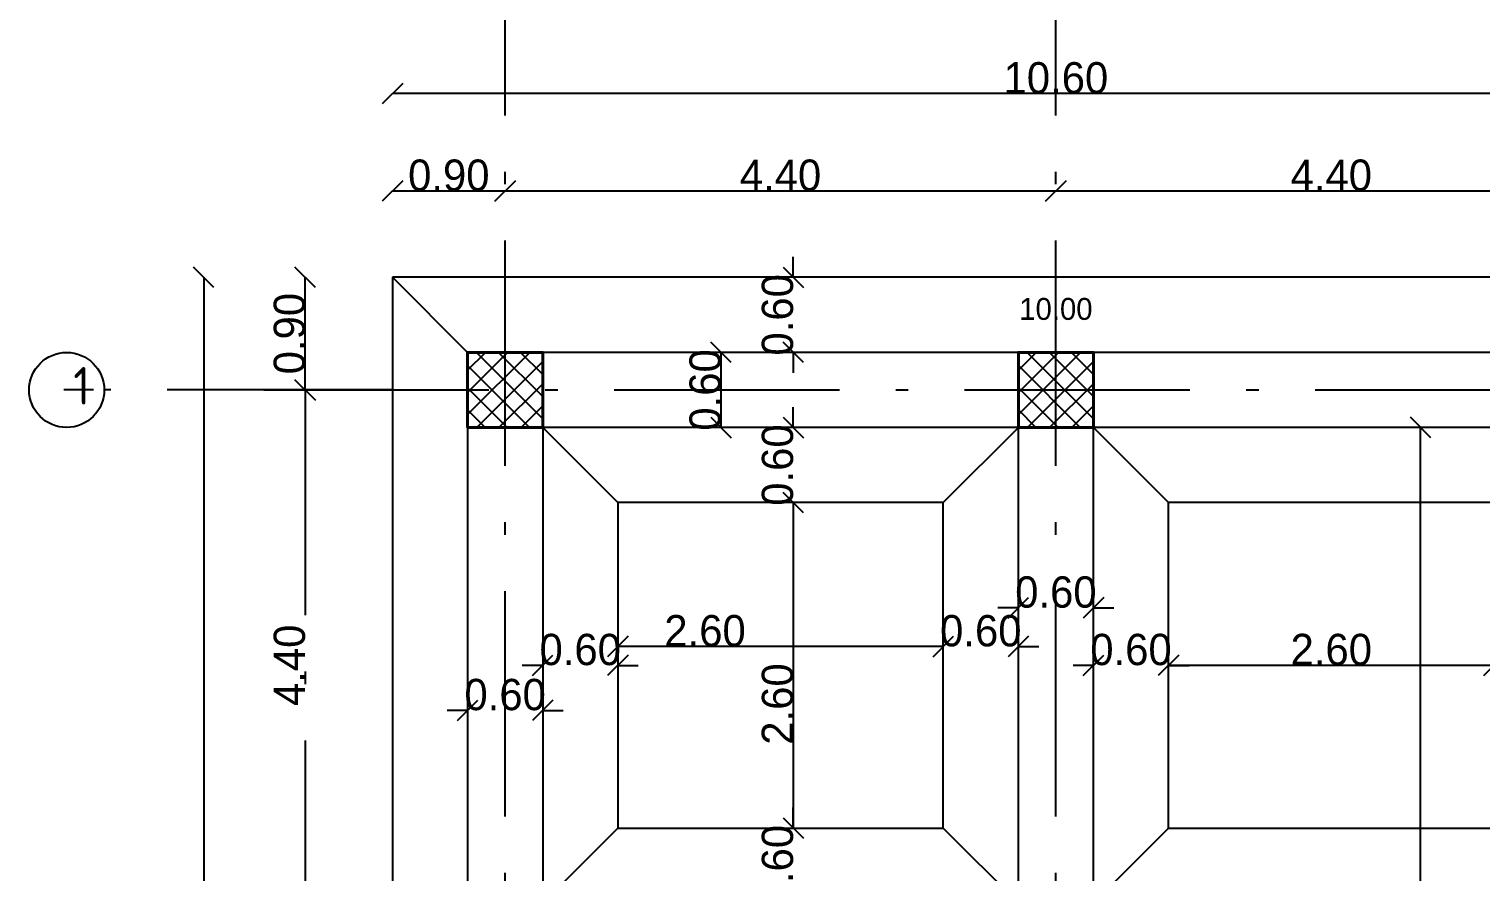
# Model space of a CAD drawing. Extents: x 151242 to 151523, y 158752 to 159354.
# Drawn here: x 151378.69 to 151390.28, y 159096.97 to 159103.71 of the extents above; entities that cross this region are included whole.
import ezdxf

# ---------------------------------------------------------------- set-up
doc = ezdxf.new("R2010")
doc.units = 0
doc.header["$LTSCALE"] = 3
doc.header["$MEASUREMENT"] = 0
doc.header["$PDMODE"] = 2
doc.header["$PDSIZE"] = 0.03
doc.linetypes.add('ACAD_ISO10W100', pattern=[18, 12, -3, 0, -3])
doc.linetypes.add('AUSGEZOGEN', pattern=[0])
doc.layers.get('0').update_dxf_attribs({"linetype": 'CONTINUOUS'})
doc.layers.get('DEFPOINTS').update_dxf_attribs({"linetype": 'CONTINUOUS'})
for name, color, linetype in [('4', 12, 'CONTINUOUS'), ('axis', 8, 'ACAD_ISO10W100'), ('EBENE0', 7, 'AUSGEZOGEN'), ('HATSH', 252, 'CONTINUOUS'), ('TEXTS', 1, 'CONTINUOUS')]:
    doc.layers.add(name, color=color, linetype=linetype)
doc.styles.add('ISO8', font='iso8')
doc.dimstyles.new('mais 1-100 plan', dxfattribs={"dimtxt": 0.25, "dimasz": 0.1635, "dimexe": 0.18, "dimexo": 0.0625, "dimgap": 0, "dimtad": 1, "dimzin": 0, "dimdsep": 46, "dimtxsty": 'Standard', "dimblk": 'OBLIQUE', "dimcen": 0, "dimse1": 1, "dimse2": 1, "dimclrd": 8, "dimclrt": 4, "dimadec": 0, "dimazin": 0, "dimtfac": 1, "dimtix": 1, "dimtofl": 0, "dimtmove": 0, "dimatfit": 3, "dimldrblk": 'OBLIQUE', "dimfxl": 0.18, "dimtolj": 1, "dimtzin": 0, "dimarcsym": 0})
doc.dimstyles.get("Standard").update_dxf_attribs({"dimtxt": 0.7, "dimasz": 0.5, "dimexe": 4.572, "dimexo": 1.5875, "dimgap": 0.01, "dimtad": 1, "dimzin": 0, "dimdsep": 46, "dimtxsty": 'Standard', "dimcen": 2.286, "dimse1": 1, "dimse2": 1, "dimsd1": 1, "dimsd2": 1, "dimadec": 0, "dimazin": 0, "dimtfac": 1, "dimtdec": 4, "dimtofl": 0, "dimtmove": 0, "dimatfit": 3, "dimfxl": 1, "dimtolj": 1, "dimtzin": 0, "dimarcsym": 0})

# ---------------------------------------------------------------- blocks, each defined once
blk = doc.blocks.new('_OBLIQUE')
at = {"color": 0, "linetype": 'ByBlock'}
blk.add_line((-0.5, -0.5), (0.5, 0.5), dxfattribs=at)
blk = doc.blocks.new('*D336')
at = {"layer": '4', "color": 8, "linetype": 'Continuous', "lineweight": -2, "transparency": 16777216}
blk.add_line((151390.389, 159098.625), (151387.789, 159098.625), dxfattribs=at)
at = {"layer": 'DEFPOINTS', "color": 0, "linetype": 'Continuous', "transparency": 16777216}
for p in [(151387.789, 159098.625), (151387.789, 159098.625), (151390.389, 159098.625)]:
    blk.add_point(p, dxfattribs=at)
at = {"layer": '4', "color": 8, "linetype": 'Continuous', "lineweight": -2, "transparency": 16777216, "xscale": 0.1635000000000001, "yscale": 0.1635000000000001, "zscale": 0.1635000000000001, "rotation": 180}
blk.add_blockref('_OBLIQUE', (151387.789, 159098.625), dxfattribs=at)
at = {"layer": '4', "color": 8, "linetype": 'Continuous', "lineweight": -2, "transparency": 16777216, "xscale": 0.1635000000000001, "yscale": 0.1635000000000001, "zscale": 0.1635000000000001}
blk.add_blockref('_OBLIQUE', (151390.389, 159098.625), dxfattribs=at)
at = {"layer": '4', "color": 4, "linetype": 'Continuous', "transparency": 16777216, "insert": (151389.089, 159098.75), "char_height": 0.25, "attachment_point": 5}
blk.add_mtext('\\A1;2.60', dxfattribs=at)
blk = doc.blocks.new('*D337')
at = {"layer": '4', "color": 8, "linetype": 'Continuous', "lineweight": -2, "transparency": 16777216}
blk.add_line((151385.989, 159098.775), (151383.389, 159098.775), dxfattribs=at)
at = {"layer": 'DEFPOINTS', "color": 0, "linetype": 'Continuous', "transparency": 16777216}
for p in [(151383.389, 159098.775), (151383.389, 159098.625), (151385.989, 159098.625)]:
    blk.add_point(p, dxfattribs=at)
at = {"layer": '4', "color": 8, "linetype": 'Continuous', "lineweight": -2, "transparency": 16777216, "xscale": 0.1635000000000001, "yscale": 0.1635000000000001, "zscale": 0.1635000000000001, "rotation": 180}
blk.add_blockref('_OBLIQUE', (151383.389, 159098.775), dxfattribs=at)
at = {"layer": '4', "color": 8, "linetype": 'Continuous', "lineweight": -2, "transparency": 16777216, "xscale": 0.1635000000000001, "yscale": 0.1635000000000001, "zscale": 0.1635000000000001}
blk.add_blockref('_OBLIQUE', (151385.989, 159098.775), dxfattribs=at)
at = {"layer": '4', "color": 4, "linetype": 'Continuous', "transparency": 16777216, "insert": (151384.086, 159098.9), "char_height": 0.25, "attachment_point": 5}
blk.add_mtext('\\A1;2.60', dxfattribs=at)
blk = doc.blocks.new('*D338')
at = {"layer": '4', "color": 8, "linetype": 'Continuous', "lineweight": -2, "transparency": 16777216}
for p, q in [((151384.791, 159101.725), (151384.791, 159101.888)), ((151384.791, 159101.125), (151384.791, 159100.961))]:
    blk.add_line(p, q, dxfattribs=at)
at = {"layer": 'DEFPOINTS', "color": 0, "linetype": 'Continuous', "transparency": 16777216}
for p in [(151389.641, 159101.725), (151384.791, 159101.125), (151389.641, 159101.125)]:
    blk.add_point(p, dxfattribs=at)
at = {"layer": '4', "color": 8, "linetype": 'Continuous', "lineweight": -2, "transparency": 16777216, "xscale": 0.1635000000000001, "yscale": 0.1635000000000001, "zscale": 0.1635000000000001}
for p, rotation in [((151384.791, 159101.725), 270), ((151384.791, 159101.125), 90)]:
    blk.add_blockref('_OBLIQUE', p, dxfattribs=dict(at, rotation=rotation))
at = {"layer": '4', "color": 4, "linetype": 'Continuous', "transparency": 16777216, "insert": (151384.666, 159101.425), "char_height": 0.25, "attachment_point": 5, "rotation": 90}
blk.add_mtext('\\A1;0.60', dxfattribs=at)
blk = doc.blocks.new('*D339')
at = {"layer": '4', "color": 8, "linetype": 'Continuous', "lineweight": -2, "transparency": 16777216}
blk.add_line((151384.213, 159101.125), (151384.213, 159100.525), dxfattribs=at)
at = {"layer": 'DEFPOINTS', "color": 0, "linetype": 'Continuous', "transparency": 16777216}
for p in [(151384.791, 159101.125), (151384.213, 159100.525), (151389.641, 159100.525)]:
    blk.add_point(p, dxfattribs=at)
at = {"layer": '4', "color": 8, "linetype": 'Continuous', "lineweight": -2, "transparency": 16777216, "xscale": 0.1635000000000001, "yscale": 0.1635000000000001, "zscale": 0.1635000000000001}
for p, rotation in [((151384.213, 159101.125), 90), ((151384.213, 159100.525), 270)]:
    blk.add_blockref('_OBLIQUE', p, dxfattribs=dict(at, rotation=rotation))
at = {"layer": '4', "color": 4, "linetype": 'Continuous', "transparency": 16777216, "insert": (151384.088, 159100.825), "char_height": 0.25, "attachment_point": 5, "rotation": 90}
blk.add_mtext('\\A1;0.60', dxfattribs=at)
blk = doc.blocks.new('*D340')
at = {"layer": '4', "color": 8, "linetype": 'Continuous', "lineweight": -2, "transparency": 16777216}
for p, q in [((151384.791, 159100.525), (151384.791, 159100.688)), ((151384.791, 159099.925), (151384.791, 159099.761))]:
    blk.add_line(p, q, dxfattribs=at)
at = {"layer": 'DEFPOINTS', "color": 0, "linetype": 'Continuous', "transparency": 16777216}
for p in [(151384.791, 159100.525), (151384.791, 159099.925), (151384.791, 159099.925)]:
    blk.add_point(p, dxfattribs=at)
at = {"layer": '4', "color": 8, "linetype": 'Continuous', "lineweight": -2, "transparency": 16777216, "xscale": 0.1635000000000001, "yscale": 0.1635000000000001, "zscale": 0.1635000000000001}
for p, rotation in [((151384.791, 159100.525), 270), ((151384.791, 159099.925), 90)]:
    blk.add_blockref('_OBLIQUE', p, dxfattribs=dict(at, rotation=rotation))
at = {"layer": '4', "color": 4, "linetype": 'Continuous', "transparency": 16777216, "insert": (151384.666, 159100.225), "char_height": 0.25, "attachment_point": 5, "rotation": 90}
blk.add_mtext('\\A1;0.60', dxfattribs=at)
blk = doc.blocks.new('*D341')
at = {"layer": '4', "color": 8, "linetype": 'Continuous', "lineweight": -2, "transparency": 16777216}
blk.add_line((151384.791, 159099.925), (151384.791, 159097.325), dxfattribs=at)
at = {"layer": 'DEFPOINTS', "color": 0, "linetype": 'Continuous', "transparency": 16777216}
for p in [(151384.791, 159099.925), (151384.791, 159097.325), (151384.791, 159097.325)]:
    blk.add_point(p, dxfattribs=at)
at = {"layer": '4', "color": 8, "linetype": 'Continuous', "lineweight": -2, "transparency": 16777216, "xscale": 0.1635000000000001, "yscale": 0.1635000000000001, "zscale": 0.1635000000000001}
for p, rotation in [((151384.791, 159099.925), 90), ((151384.791, 159097.325), 270)]:
    blk.add_blockref('_OBLIQUE', p, dxfattribs=dict(at, rotation=rotation))
at = {"layer": '4', "color": 4, "linetype": 'Continuous', "transparency": 16777216, "insert": (151384.666, 159098.316), "char_height": 0.25, "attachment_point": 5, "rotation": 90}
blk.add_mtext('\\A1;2.60', dxfattribs=at)
blk = doc.blocks.new('*D342')
at = {"layer": '4', "color": 8, "linetype": 'Continuous', "lineweight": -2, "transparency": 16777216}
for p, q in [((151384.791, 159097.325), (151384.791, 159097.488)), ((151384.791, 159096.725), (151384.791, 159096.561))]:
    blk.add_line(p, q, dxfattribs=at)
at = {"layer": 'DEFPOINTS', "color": 0, "linetype": 'Continuous', "transparency": 16777216}
for p in [(151384.791, 159097.325), (151384.791, 159096.725), (151384.791, 159096.725)]:
    blk.add_point(p, dxfattribs=at)
at = {"layer": '4', "color": 8, "linetype": 'Continuous', "lineweight": -2, "transparency": 16777216, "xscale": 0.1635000000000001, "yscale": 0.1635000000000001, "zscale": 0.1635000000000001}
for p, rotation in [((151384.791, 159097.325), 270), ((151384.791, 159096.725), 90)]:
    blk.add_blockref('_OBLIQUE', p, dxfattribs=dict(at, rotation=rotation))
at = {"layer": '4', "color": 4, "linetype": 'Continuous', "transparency": 16777216, "insert": (151384.666, 159097.025), "char_height": 0.25, "attachment_point": 5, "rotation": 90}
blk.add_mtext('\\A1;0.60', dxfattribs=at)
blk = doc.blocks.new('*D351')
at = {"layer": '4', "color": 8, "linetype": 'Continuous', "lineweight": -2, "transparency": 16777216}
for p, q in [((151387.189, 159098.625), (151387.026, 159098.625)), ((151387.789, 159098.625), (151387.953, 159098.625))]:
    blk.add_line(p, q, dxfattribs=at)
at = {"layer": 'DEFPOINTS', "color": 0, "linetype": 'Continuous', "transparency": 16777216}
for p in [(151387.189, 159098.625), (151387.189, 159098.332), (151387.789, 159098.332)]:
    blk.add_point(p, dxfattribs=at)
at = {"layer": '4', "color": 8, "linetype": 'Continuous', "lineweight": -2, "transparency": 16777216, "xscale": 0.1635000000000001, "yscale": 0.1635000000000001, "zscale": 0.1635000000000001}
blk.add_blockref('_OBLIQUE', (151387.189, 159098.625), dxfattribs=at)
at = {"layer": '4', "color": 8, "linetype": 'Continuous', "lineweight": -2, "transparency": 16777216, "xscale": 0.1635000000000001, "yscale": 0.1635000000000001, "zscale": 0.1635000000000001, "rotation": 180}
blk.add_blockref('_OBLIQUE', (151387.789, 159098.625), dxfattribs=at)
at = {"layer": '4', "color": 4, "linetype": 'Continuous', "transparency": 16777216, "insert": (151387.489, 159098.75), "char_height": 0.25, "attachment_point": 5}
blk.add_mtext('\\A1;0.60', dxfattribs=at)
blk = doc.blocks.new('*D352')
at = {"layer": '4', "color": 8, "linetype": 'Continuous', "lineweight": -2, "transparency": 16777216}
for p, q in [((151382.789, 159098.625), (151382.626, 159098.625)), ((151383.389, 159098.625), (151383.553, 159098.625))]:
    blk.add_line(p, q, dxfattribs=at)
at = {"layer": 'DEFPOINTS', "color": 0, "linetype": 'Continuous', "transparency": 16777216}
for p in [(151382.789, 159099.063), (151383.389, 159099.063), (151382.789, 159098.625)]:
    blk.add_point(p, dxfattribs=at)
at = {"layer": '4', "color": 8, "linetype": 'Continuous', "lineweight": -2, "transparency": 16777216, "xscale": 0.1635000000000001, "yscale": 0.1635000000000001, "zscale": 0.1635000000000001}
blk.add_blockref('_OBLIQUE', (151382.789, 159098.625), dxfattribs=at)
at = {"layer": '4', "color": 8, "linetype": 'Continuous', "lineweight": -2, "transparency": 16777216, "xscale": 0.1635000000000001, "yscale": 0.1635000000000001, "zscale": 0.1635000000000001, "rotation": 180}
blk.add_blockref('_OBLIQUE', (151383.389, 159098.625), dxfattribs=at)
at = {"layer": '4', "color": 4, "linetype": 'Continuous', "transparency": 16777216, "insert": (151383.089, 159098.75), "char_height": 0.25, "attachment_point": 5}
blk.add_mtext('\\A1;0.60', dxfattribs=at)
blk = doc.blocks.new('*D353')
at = {"layer": '4', "color": 8, "linetype": 'Continuous', "lineweight": -2, "transparency": 16777216}
blk.add_line((151392.189, 159103.192), (151381.589, 159103.192), dxfattribs=at)
at = {"layer": 'DEFPOINTS', "color": 0, "linetype": 'Continuous', "transparency": 16777216}
for p in [(151381.589, 159103.192), (151381.589, 159102.346), (151392.189, 159102.346)]:
    blk.add_point(p, dxfattribs=at)
at = {"layer": '4', "color": 8, "linetype": 'Continuous', "lineweight": -2, "transparency": 16777216, "xscale": 0.1635000000000001, "yscale": 0.1635000000000001, "zscale": 0.1635000000000001, "rotation": 180}
blk.add_blockref('_OBLIQUE', (151381.589, 159103.192), dxfattribs=at)
at = {"layer": '4', "color": 8, "linetype": 'Continuous', "lineweight": -2, "transparency": 16777216, "xscale": 0.1635000000000001, "yscale": 0.1635000000000001, "zscale": 0.1635000000000001}
blk.add_blockref('_OBLIQUE', (151392.189, 159103.192), dxfattribs=at)
at = {"layer": '4', "color": 4, "linetype": 'Continuous', "transparency": 16777216, "insert": (151386.889, 159103.317), "char_height": 0.25, "attachment_point": 5}
blk.add_mtext('\\A1;10.60', dxfattribs=at)
blk = doc.blocks.new('*D354')
at = {"layer": '4', "color": 8, "linetype": 'Continuous', "lineweight": -2, "transparency": 16777216}
blk.add_line((151391.289, 159102.414), (151386.889, 159102.414), dxfattribs=at)
at = {"layer": 'DEFPOINTS', "color": 0, "linetype": 'Continuous', "transparency": 16777216}
for p in [(151386.889, 159102.664), (151391.289, 159102.664), (151386.889, 159102.414)]:
    blk.add_point(p, dxfattribs=at)
at = {"layer": '4', "color": 8, "linetype": 'Continuous', "lineweight": -2, "transparency": 16777216, "xscale": 0.1635000000000001, "yscale": 0.1635000000000001, "zscale": 0.1635000000000001, "rotation": 180}
blk.add_blockref('_OBLIQUE', (151386.889, 159102.414), dxfattribs=at)
at = {"layer": '4', "color": 8, "linetype": 'Continuous', "lineweight": -2, "transparency": 16777216, "xscale": 0.1635000000000001, "yscale": 0.1635000000000001, "zscale": 0.1635000000000001}
blk.add_blockref('_OBLIQUE', (151391.289, 159102.414), dxfattribs=at)
at = {"layer": '4', "color": 4, "linetype": 'Continuous', "transparency": 16777216, "insert": (151389.089, 159102.539), "char_height": 0.25, "attachment_point": 5}
blk.add_mtext('\\A1;4.40', dxfattribs=at)
blk = doc.blocks.new('*D360')
at = {"layer": '4', "color": 8, "linetype": 'Continuous', "lineweight": -2, "transparency": 16777216}
blk.add_line((151380.081, 159101.725), (151380.081, 159091.125), dxfattribs=at)
at = {"layer": 'DEFPOINTS', "color": 0, "linetype": 'Continuous', "transparency": 16777216}
for p in [(151381.587, 159101.725), (151380.081, 159091.125), (151381.587, 159091.125)]:
    blk.add_point(p, dxfattribs=at)
at = {"layer": '4', "color": 8, "linetype": 'Continuous', "lineweight": -2, "transparency": 16777216, "xscale": 0.1635000000000001, "yscale": 0.1635000000000001, "zscale": 0.1635000000000001}
for p, rotation in [((151380.081, 159101.725), 90), ((151380.081, 159091.125), 270)]:
    blk.add_blockref('_OBLIQUE', p, dxfattribs=dict(at, rotation=rotation))
at = {"layer": '4', "color": 4, "linetype": 'Continuous', "transparency": 16777216, "insert": (151379.956, 159096.425), "char_height": 0.25, "attachment_point": 5, "rotation": 90}
blk.add_mtext('\\A1;10.60', dxfattribs=at)
blk = doc.blocks.new('*D361')
at = {"layer": 'axis', "color": 8, "lineweight": -2, "ltscale": 0.05, "transparency": 16777216}
blk.add_line((151380.892, 159100.825), (151380.892, 159096.425), dxfattribs=at)
at = {"layer": 'DEFPOINTS', "color": 0, "ltscale": 0.05, "transparency": 16777216}
for p in [(151380.491, 159100.825), (151380.491, 159096.425), (151380.892, 159096.425)]:
    blk.add_point(p, dxfattribs=at)
at = {"layer": 'axis', "color": 8, "lineweight": -2, "ltscale": 0.05, "transparency": 16777216, "xscale": 0.1635000000000001, "yscale": 0.1635000000000001, "zscale": 0.1635000000000001}
for p, rotation in [((151380.892, 159100.825), 90), ((151380.892, 159096.425), 270)]:
    blk.add_blockref('_OBLIQUE', p, dxfattribs=dict(at, rotation=rotation))
at = {"layer": 'axis', "color": 4, "ltscale": 0.05, "transparency": 16777216, "insert": (151380.767, 159098.625), "char_height": 0.25, "attachment_point": 5, "rotation": 90}
blk.add_mtext('\\A1;4.40', dxfattribs=at)
blk = doc.blocks.new('*D368')
at = {"layer": '4', "color": 8, "linetype": 'Continuous', "lineweight": -2, "transparency": 16777216}
blk.add_line((151380.892, 159100.825), (151380.892, 159101.725), dxfattribs=at)
at = {"layer": 'DEFPOINTS', "color": 0, "linetype": 'Continuous', "transparency": 16777216}
for p in [(151380.892, 159101.725), (151383.273, 159101.725), (151383.273, 159100.825)]:
    blk.add_point(p, dxfattribs=at)
at = {"layer": '4', "color": 8, "linetype": 'Continuous', "lineweight": -2, "transparency": 16777216, "xscale": 0.1635000000000001, "yscale": 0.1635000000000001, "zscale": 0.1635000000000001}
for p, rotation in [((151380.892, 159101.725), 90), ((151380.892, 159100.825), 270)]:
    blk.add_blockref('_OBLIQUE', p, dxfattribs=dict(at, rotation=rotation))
at = {"layer": '4', "color": 4, "linetype": 'Continuous', "transparency": 16777216, "insert": (151380.767, 159101.275), "char_height": 0.25, "attachment_point": 5, "rotation": 90}
blk.add_mtext('\\A1;0.90', dxfattribs=at)
blk = doc.blocks.new('*D369')
at = {"layer": '4', "color": 8, "linetype": 'Continuous', "lineweight": -2, "transparency": 16777216}
blk.add_line((151386.889, 159102.414), (151382.489, 159102.414), dxfattribs=at)
at = {"layer": 'DEFPOINTS', "color": 0, "linetype": 'Continuous', "transparency": 16777216}
for p in [(151382.489, 159102.414), (151382.489, 159101.695), (151386.889, 159101.542)]:
    blk.add_point(p, dxfattribs=at)
at = {"layer": '4', "color": 8, "linetype": 'Continuous', "lineweight": -2, "transparency": 16777216, "xscale": 0.1635000000000001, "yscale": 0.1635000000000001, "zscale": 0.1635000000000001, "rotation": 180}
blk.add_blockref('_OBLIQUE', (151382.489, 159102.414), dxfattribs=at)
at = {"layer": '4', "color": 8, "linetype": 'Continuous', "lineweight": -2, "transparency": 16777216, "xscale": 0.1635000000000001, "yscale": 0.1635000000000001, "zscale": 0.1635000000000001}
blk.add_blockref('_OBLIQUE', (151386.889, 159102.414), dxfattribs=at)
at = {"layer": '4', "color": 4, "linetype": 'Continuous', "transparency": 16777216, "insert": (151384.689, 159102.539), "char_height": 0.25, "attachment_point": 5}
blk.add_mtext('\\A1;4.40', dxfattribs=at)
blk = doc.blocks.new('*D370')
at = {"layer": '4', "color": 8, "linetype": 'Continuous', "lineweight": -2, "transparency": 16777216}
blk.add_line((151382.489, 159102.414), (151381.589, 159102.414), dxfattribs=at)
at = {"layer": 'DEFPOINTS', "color": 0, "linetype": 'Continuous', "transparency": 16777216}
for p in [(151381.589, 159102.414), (151381.589, 159100.402), (151382.489, 159100.402)]:
    blk.add_point(p, dxfattribs=at)
at = {"layer": '4', "color": 8, "linetype": 'Continuous', "lineweight": -2, "transparency": 16777216, "xscale": 0.1635000000000001, "yscale": 0.1635000000000001, "zscale": 0.1635000000000001, "rotation": 180}
blk.add_blockref('_OBLIQUE', (151381.589, 159102.414), dxfattribs=at)
at = {"layer": '4', "color": 8, "linetype": 'Continuous', "lineweight": -2, "transparency": 16777216, "xscale": 0.1635000000000001, "yscale": 0.1635000000000001, "zscale": 0.1635000000000001}
blk.add_blockref('_OBLIQUE', (151382.489, 159102.414), dxfattribs=at)
at = {"layer": '4', "color": 4, "linetype": 'Continuous', "transparency": 16777216, "insert": (151382.039, 159102.539), "char_height": 0.25, "attachment_point": 5}
blk.add_mtext('\\A1;0.90', dxfattribs=at)
blk = doc.blocks.new('*D373')
at = {"layer": '4', "color": 8, "linetype": 'Continuous', "lineweight": -2, "transparency": 16777216}
blk.add_line((151389.803, 159092.325), (151389.803, 159100.525), dxfattribs=at)
at = {"layer": 'DEFPOINTS', "color": 0, "linetype": 'Continuous', "transparency": 16777216}
for p in [(151389.5, 159100.525), (151389.803, 159100.525), (151389.5, 159092.325)]:
    blk.add_point(p, dxfattribs=at)
at = {"layer": '4', "color": 8, "linetype": 'Continuous', "lineweight": -2, "transparency": 16777216, "xscale": 0.1635000000000001, "yscale": 0.1635000000000001, "zscale": 0.1635000000000001}
for p, rotation in [((151389.803, 159100.525), 90), ((151389.803, 159092.325), 270)]:
    blk.add_blockref('_OBLIQUE', p, dxfattribs=dict(at, rotation=rotation))
at = {"layer": '4', "color": 4, "linetype": 'Continuous', "transparency": 16777216, "insert": (151389.678, 159095.114), "char_height": 0.25, "attachment_point": 5, "rotation": 90}
blk.add_mtext('\\A1;8.20', dxfattribs=at)
blk = doc.blocks.new('*D375')
at = {"layer": '4', "color": 8, "linetype": 'Continuous', "lineweight": -2, "transparency": 16777216}
for p, q in [((151385.989, 159098.775), (151385.826, 159098.775)), ((151386.589, 159098.775), (151386.753, 159098.775))]:
    blk.add_line(p, q, dxfattribs=at)
at = {"layer": 'DEFPOINTS', "color": 0, "linetype": 'Continuous', "transparency": 16777216}
for p in [(151386.589, 159098.775), (151385.989, 159097.85), (151386.589, 159097.85)]:
    blk.add_point(p, dxfattribs=at)
at = {"layer": '4', "color": 8, "linetype": 'Continuous', "lineweight": -2, "transparency": 16777216, "xscale": 0.1635000000000001, "yscale": 0.1635000000000001, "zscale": 0.1635000000000001}
blk.add_blockref('_OBLIQUE', (151385.989, 159098.775), dxfattribs=at)
at = {"layer": '4', "color": 8, "linetype": 'Continuous', "lineweight": -2, "transparency": 16777216, "xscale": 0.1635000000000001, "yscale": 0.1635000000000001, "zscale": 0.1635000000000001, "rotation": 180}
blk.add_blockref('_OBLIQUE', (151386.589, 159098.775), dxfattribs=at)
at = {"layer": '4', "color": 4, "linetype": 'Continuous', "transparency": 16777216, "insert": (151386.289, 159098.9), "char_height": 0.25, "attachment_point": 5}
blk.add_mtext('\\A1;0.60', dxfattribs=at)
blk = doc.blocks.new('*D177')
at = {"layer": '4', "color": 8, "linetype": 'Continuous', "lineweight": -2, "transparency": 16777216}
for p, q in [((151386.589, 159099.084), (151386.426, 159099.084)), ((151387.189, 159099.084), (151387.353, 159099.084))]:
    blk.add_line(p, q, dxfattribs=at)
at = {"layer": 'DEFPOINTS', "color": 0, "linetype": 'Continuous', "transparency": 16777216}
for p in [(151387.189, 159099.084), (151386.589, 159098.602), (151387.189, 159098.602)]:
    blk.add_point(p, dxfattribs=at)
at = {"layer": '4', "color": 8, "linetype": 'Continuous', "lineweight": -2, "transparency": 16777216, "xscale": 0.1635000000000001, "yscale": 0.1635000000000001, "zscale": 0.1635000000000001}
blk.add_blockref('_OBLIQUE', (151386.589, 159099.084), dxfattribs=at)
at = {"layer": '4', "color": 8, "linetype": 'Continuous', "lineweight": -2, "transparency": 16777216, "xscale": 0.1635000000000001, "yscale": 0.1635000000000001, "zscale": 0.1635000000000001, "rotation": 180}
blk.add_blockref('_OBLIQUE', (151387.189, 159099.084), dxfattribs=at)
at = {"layer": '4', "color": 4, "linetype": 'Continuous', "transparency": 16777216, "insert": (151386.889, 159099.209), "char_height": 0.25, "attachment_point": 5}
blk.add_mtext('\\A1;0.60', dxfattribs=at)
blk = doc.blocks.new('*D178')
at = {"layer": '4', "color": 8, "linetype": 'Continuous', "lineweight": -2, "transparency": 16777216}
for p, q in [((151382.189, 159098.265), (151382.026, 159098.265)), ((151382.789, 159098.265), (151382.953, 159098.265))]:
    blk.add_line(p, q, dxfattribs=at)
at = {"layer": 'DEFPOINTS', "color": 0, "linetype": 'Continuous', "transparency": 16777216}
for p in [(151382.189, 159098.265), (151382.189, 159098.141), (151382.789, 159098.141)]:
    blk.add_point(p, dxfattribs=at)
at = {"layer": '4', "color": 8, "linetype": 'Continuous', "lineweight": -2, "transparency": 16777216, "xscale": 0.1635000000000001, "yscale": 0.1635000000000001, "zscale": 0.1635000000000001}
blk.add_blockref('_OBLIQUE', (151382.189, 159098.265), dxfattribs=at)
at = {"layer": '4', "color": 8, "linetype": 'Continuous', "lineweight": -2, "transparency": 16777216, "xscale": 0.1635000000000001, "yscale": 0.1635000000000001, "zscale": 0.1635000000000001, "rotation": 180}
blk.add_blockref('_OBLIQUE', (151382.789, 159098.265), dxfattribs=at)
at = {"layer": '4', "color": 4, "linetype": 'Continuous', "transparency": 16777216, "insert": (151382.489, 159098.39), "char_height": 0.25, "attachment_point": 5}
blk.add_mtext('\\A1;0.60', dxfattribs=at)
blk = doc.blocks.new('*D575')
at = {"layer": 'DEFPOINTS', "color": 0, "transparency": 16777216}
for p in [(151381.889, 159101.425), (151391.889, 159101.425), (151381.889, 159101.381)]:
    blk.add_point(p, dxfattribs=at)
at = {"layer": 'TEXTS', "color": 0, "transparency": 16777216, "insert": (151386.889, 159101.471), "char_height": 0.175, "attachment_point": 5}
blk.add_mtext('\\A1;10.00', dxfattribs=at)

msp = doc.modelspace()

# ---------------------------------------------------------------- linework, layer by layer
at = {"layer": '4', "color": 3, "linetype": 'AUSGEZOGEN'}
for p, q in [((151392.189, 159101.725), (151381.589, 159101.725)), ((151381.589, 159101.725), (151381.589, 159091.125)), ((151391.589, 159101.125), (151382.189, 159101.125)), ((151382.189, 159101.125), (151382.189, 159091.725)), ((151382.189, 159100.982), (151382.332, 159101.125)), ((151382.189, 159100.805), (151382.509, 159101.125)), ((151382.189, 159100.628), (151382.686, 159101.125)), ((151382.789, 159101.125), (151382.189, 159101.125)), ((151382.189, 159101.125), (151382.189, 159100.525)), ((151382.789, 159100.595), (151382.26, 159101.125)), ((151382.789, 159100.772), (151382.437, 159101.125)), ((151382.789, 159100.949), (151382.613, 159101.125)), ((151382.789, 159101.125), (151382.789, 159091.725)), ((151382.789, 159100.525), (151382.789, 159101.125)), ((151386.589, 159091.725), (151386.589, 159101.125)), ((151386.589, 159100.982), (151386.732, 159101.125)), ((151386.589, 159100.805), (151386.909, 159101.125)), ((151386.589, 159100.628), (151387.086, 159101.125)), ((151387.189, 159100.595), (151386.66, 159101.125)), ((151387.189, 159100.772), (151386.837, 159101.125)), ((151387.189, 159100.949), (151387.013, 159101.125)), ((151387.189, 159091.725), (151387.189, 159101.125)), ((151382.683, 159100.525), (151382.189, 159101.019)), ((151382.262, 159100.525), (151382.789, 159101.052)), ((151387.083, 159100.525), (151386.589, 159101.019)), ((151386.662, 159100.525), (151387.189, 159101.052)), ((151382.506, 159100.525), (151382.189, 159100.842)), ((151382.439, 159100.525), (151382.789, 159100.875)), ((151386.906, 159100.525), (151386.589, 159100.842)), ((151386.839, 159100.525), (151387.189, 159100.875)), ((151382.33, 159100.525), (151382.189, 159100.665)), ((151382.616, 159100.525), (151382.789, 159100.698)), ((151386.73, 159100.525), (151386.589, 159100.665)), ((151387.016, 159100.525), (151387.189, 159100.698)), ((151391.589, 159100.525), (151382.189, 159100.525))]:
    msp.add_line(p, q, dxfattribs=at)
at = {"layer": '4', "color": 1, "linetype": 'AUSGEZOGEN'}
for p, q in [((151382.189, 159101.125), (151381.589, 159101.725)), ((151383.389, 159099.925), (151382.789, 159100.525)), ((151385.989, 159099.925), (151386.589, 159100.525)), ((151387.189, 159100.525), (151387.789, 159099.925)), ((151383.389, 159099.925), (151383.389, 159097.325)), ((151385.989, 159099.925), (151383.389, 159099.925)), ((151385.989, 159097.325), (151385.989, 159099.925)), ((151390.389, 159099.925), (151387.789, 159099.925)), ((151387.789, 159097.325), (151387.789, 159099.925)), ((151382.789, 159096.725), (151383.389, 159097.325)), ((151383.389, 159097.325), (151385.989, 159097.325)), ((151386.589, 159096.725), (151385.989, 159097.325)), ((151387.189, 159096.725), (151387.789, 159097.325)), ((151387.789, 159097.325), (151390.389, 159097.325))]:
    msp.add_line(p, q, dxfattribs=at)
at = {"layer": '4', "ltscale": 0.05}
msp.add_line((151379.2, 159100.825), (151378.964, 159100.825), dxfattribs=at)
at = {"layer": 'axis', "ltscale": 0.05}
for p, q in [((151382.489, 159089.018), (151382.489, 159103.935)), ((151386.889, 159089.018), (151386.889, 159103.935)), ((151381.589, 159100.825), (151379.286, 159100.825)), ((151380.56, 159100.825), (151394.548, 159100.825))]:
    msp.add_line(p, q, dxfattribs=at)
at = {"layer": 'EBENE0', "linetype": 'AUSGEZOGEN', "lineweight": 40}
for points in [[(151382.189, 159100.525), (151382.789, 159100.525), (151382.789, 159101.125), (151382.189, 159101.125)], [(151386.589, 159100.525), (151387.189, 159100.525), (151387.189, 159101.125), (151386.589, 159101.125)]]:
    msp.add_lwpolyline(points, close=True, dxfattribs=at)
at = {"layer": 'HATSH'}
msp.add_circle((151378.986, 159100.825), 0.3, dxfattribs=at)

# ---------------------------------------------------------------- texts
at = {"layer": '4', "color": 3, "style": 'ISO8'}
msp.add_text('1', height=0.3, dxfattribs=at).set_placement((151379.039, 159100.708))

# ---------------------------------------------------------------- dimensions: what is measured, and where the dimension line sits
at = {"layer": '4', "color": 2, "linetype": 'Continuous'}
for base, p1, p2, picture, middle in [((151381.589, 159103.192), (151392.189, 159102.346), (151381.589, 159102.346), '*D353', (151386.889, 159103.317)), ((151381.589, 159102.414), (151382.489, 159100.402), (151381.589, 159100.402), '*D370', (151382.039, 159102.539)), ((151382.489, 159102.414), (151386.889, 159101.542), (151382.489, 159101.695), '*D369', (151384.689, 159102.539)), ((151386.889, 159102.414), (151391.289, 159102.664), (151386.889, 159102.664), '*D354', (151389.089, 159102.539)), ((151382.789, 159098.625), (151383.389, 159099.063), (151382.789, 159099.063), '*D352', (151383.089, 159098.75)), ((151386.589, 159098.775), (151385.989, 159097.85), (151386.589, 159097.85), '*D375', (151386.289, 159098.9)), ((151387.189, 159098.625), (151387.789, 159098.332), (151387.189, 159098.332), '*D351', (151387.489, 159098.75)), ((151387.789, 159098.625), (151390.389, 159098.625), (151387.789, 159098.625), '*D336', (151389.089, 159098.75))]:
    dim = msp.add_linear_dim(base=base, p1=p1, p2=p2, dimstyle='mais 1-100 plan', override={"dimfxlon": 1, "dimarcsym": 1}, dxfattribs=at)
    dim.commit()
    dim.dimension.update_dxf_attribs({"geometry": picture, "text_midpoint": middle})
for base, p1, p2, picture, middle in [((151384.791, 159101.125), (151389.641, 159101.725), (151389.641, 159101.125), '*D338', (151384.666, 159101.425)), ((151380.081, 159091.125), (151381.587, 159101.725), (151381.587, 159091.125), '*D360', (151379.956, 159096.425)), ((151380.892, 159101.725), (151383.273, 159100.825), (151383.273, 159101.725), '*D368', (151380.767, 159101.275)), ((151384.791, 159099.925), (151384.791, 159100.525), (151384.791, 159099.925), '*D340', (151384.666, 159100.225)), ((151384.791, 159096.725), (151384.791, 159097.325), (151384.791, 159096.725), '*D342', (151384.666, 159097.025))]:
    dim = msp.add_linear_dim(base=base, p1=p1, p2=p2, angle=90, dimstyle='mais 1-100 plan', override={"dimfxlon": 1, "dimarcsym": 1}, dxfattribs=at)
    dim.commit()
    dim.dimension.update_dxf_attribs({"geometry": picture, "text_midpoint": middle})
for base, p1, p2, picture, middle in [((151384.213, 159100.525), (151384.791, 159101.125), (151389.641, 159100.525), '*D339', (151384.213, 159100.825)), ((151389.803, 159100.525), (151389.5, 159092.325), (151389.5, 159100.525), '*D373', (151389.803, 159095.114)), ((151384.791, 159097.325), (151384.791, 159099.925), (151384.791, 159097.325), '*D341', (151384.791, 159098.316))]:
    dim = msp.add_linear_dim(base=base, p1=p1, p2=p2, angle=90, dimstyle='mais 1-100 plan', override={"dimfxlon": 1, "dimarcsym": 1}, dxfattribs=at)
    dim.commit()
    dim.dimension.update_dxf_attribs({"geometry": picture, "text_midpoint": middle, "dimtype": 160})
for p1, p2, distance, picture, middle in [((151386.589, 159098.602), (151387.189, 159098.602), 0.482, '*D177', (151386.889, 159099.209)), ((151382.789, 159098.141), (151382.189, 159098.141), -0.124, '*D178', (151382.489, 159098.39))]:
    dim = msp.add_aligned_dim(p1=p1, p2=p2, distance=distance, dimstyle='mais 1-100 plan', override={"dimfxlon": 1, "dimarcsym": 1}, dxfattribs=at)
    dim.commit()
    dim.dimension.update_dxf_attribs({"geometry": picture, "text_midpoint": middle})
dim = msp.add_linear_dim(base=(151383.389, 159098.775), p1=(151385.989, 159098.625), p2=(151383.389, 159098.625), dimstyle='mais 1-100 plan', override={"dimfxlon": 1, "dimarcsym": 1}, dxfattribs=at)
dim.commit()
dim.dimension.update_dxf_attribs({"geometry": '*D337', "text_midpoint": (151384.086, 159098.775), "dimtype": 160})
at = {"layer": 'axis', "ltscale": 0.05}
dim = msp.add_linear_dim(base=(151380.892, 159096.425), p1=(151380.491, 159100.825), p2=(151380.491, 159096.425), angle=90, dimstyle='mais 1-100 plan', override={"dimfxlon": 1, "dimarcsym": 1}, dxfattribs=at)
dim.commit()
dim.dimension.update_dxf_attribs({"geometry": '*D361', "text_midpoint": (151380.767, 159098.625)})
at = {"layer": 'TEXTS', "color": 2}
dim = msp.add_linear_dim(base=(151381.889, 159101.381), p1=(151391.889, 159101.425), p2=(151381.889, 159101.425), dimstyle='Standard', override={"dimscale": 0.25, "dimfxl": 0.18, "dimfxlon": 1, "dimarcsym": 1}, dxfattribs=at)
dim.commit()
dim.dimension.update_dxf_attribs({"geometry": '*D575', "text_midpoint": (151386.889, 159101.471)})

doc.saveas('drawing.dxf')
